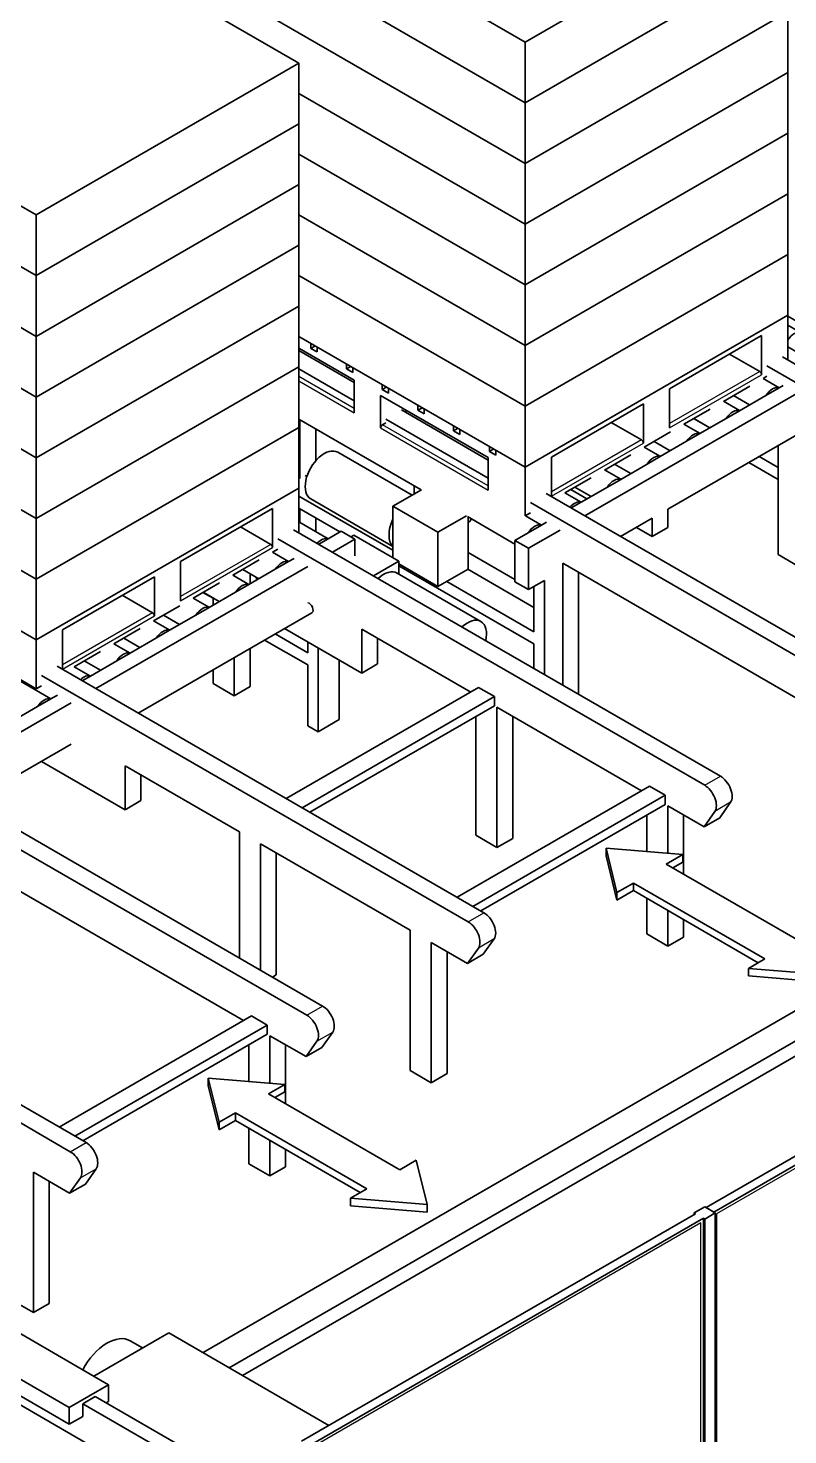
# Model space of a CAD drawing. Header units: millimetres. Extents: x 0 to 67800, y 0 to 42000.
# Drawn here: x 46807 to 48852, y 11137 to 14921 of the extents above; entities that cross this region are included whole.
import ezdxf

# ---------------------------------------------------------------- set-up
doc = ezdxf.new("R2010")
doc.units = ezdxf.units.MM
doc.header["$LTSCALE"] = 100
doc.layers.add('Visible (ISO)', color=7, linetype='Continuous', lineweight=35)
doc.layers.add('Visible Narrow (ISO)', color=7, linetype='Continuous', lineweight=25)

msp = doc.modelspace()

# ---------------------------------------------------------------- linework, layer by layer
at = {"layer": 'Visible (ISO)'}
for p, q in [((48144.52, 14883.48), (47295.99, 15373.38)), ((46687.18, 15316.63), (47535.71, 14826.73)), ((48851.63, 15291.73), (48144.52, 14883.48)), ((48144.52, 14720.18), (47295.99, 15210.08)), ((48144.52, 14720.17), (47295.99, 15210.07)), ((48851.63, 15128.43), (48144.52, 14720.18)), ((48851.63, 15128.42), (48144.52, 14720.17)), ((48144.52, 14556.87), (47295.99, 15046.77)), ((48144.52, 14556.86), (47295.99, 15046.76)), ((48851.63, 14965.12), (48144.52, 14556.87)), ((48851.63, 14965.11), (48144.52, 14556.86)), ((48851.63, 14801.81), (48851.63, 14965.11)), ((46828.6, 14418.48), (45980.07, 14908.38)), ((48144.52, 14720.18), (48144.52, 14883.48)), ((47535.71, 14826.73), (46828.6, 14418.48)), ((47535.71, 14663.43), (47535.71, 14826.73)), ((48851.63, 14801.81), (48144.52, 14393.56)), ((48851.63, 14801.8), (48144.52, 14393.56)), ((48851.63, 14801.81), (48851.63, 14801.8)), ((48851.63, 14638.5), (48851.63, 14801.8)), ((46828.6, 14255.18), (45980.07, 14745.08)), ((46828.6, 14255.18), (45980.07, 14745.07)), ((48144.52, 14393.56), (47535.71, 14745.06)), ((48144.52, 14393.56), (47535.71, 14745.06)), ((48144.52, 14556.87), (48144.52, 14720.17)), ((47535.71, 14663.43), (46828.6, 14255.18)), ((47535.71, 14663.42), (46828.6, 14255.18)), ((47535.7, 14663.43), (47535.71, 14663.42)), ((47535.71, 14500.13), (47535.71, 14663.42)), ((48851.63, 14638.5), (48144.52, 14230.26)), ((48851.63, 14638.5), (48144.52, 14230.25)), ((48851.63, 14475.2), (48851.63, 14638.5)), ((48851.63, 14638.5), (48851.63, 14638.5)), ((46828.6, 14091.88), (45980.07, 14581.77)), ((46828.6, 14091.87), (45980.07, 14581.77)), ((48144.52, 14230.26), (47535.71, 14581.76)), ((48144.52, 14230.25), (47535.71, 14581.75)), ((48144.52, 14393.56), (48144.52, 14556.86)), ((47535.71, 14500.13), (46828.6, 14091.88)), ((47535.71, 14500.12), (46828.6, 14091.87)), ((47535.7, 14500.12), (47535.71, 14500.12)), ((47535.71, 14336.82), (47535.71, 14500.12)), ((48851.63, 14475.2), (48144.52, 14066.95)), ((48851.63, 14475.19), (48144.52, 14066.94)), ((48851.63, 14311.89), (48851.63, 14475.19)), ((48851.63, 14475.19), (48851.63, 14475.19)), ((46828.6, 14255.18), (46828.6, 14418.48)), ((48144.52, 14066.95), (47535.71, 14418.45)), ((48144.52, 14066.94), (47535.71, 14418.44)), ((48144.52, 14230.26), (48144.52, 14393.56)), ((47535.71, 14336.82), (46828.6, 13928.57)), ((47535.71, 14336.81), (46828.6, 13928.56)), ((47535.7, 14336.81), (47535.71, 14336.81)), ((47535.71, 14173.51), (47535.71, 14336.81)), ((48851.63, 14311.89), (48144.52, 13903.64)), ((48851.63, 14311.88), (48144.52, 13903.63)), ((48851.63, 14311.89), (48851.63, 14311.88)), ((48851.63, 14148.58), (48851.63, 14311.88)), ((46828.6, 14091.88), (46828.6, 14255.18)), ((48144.52, 13903.64), (47535.71, 14255.14)), ((48144.52, 13903.63), (47535.71, 14255.13)), ((48144.52, 14066.95), (48144.52, 14230.25)), ((47535.71, 14173.51), (46828.6, 13765.26)), ((47535.71, 14173.5), (46828.6, 13765.25)), ((47535.7, 14173.51), (47535.71, 14173.5)), ((47535.71, 14010.2), (47535.71, 14173.5)), ((46828.6, 13928.57), (46464.86, 14138.57)), ((46828.6, 13928.56), (46464.86, 14138.56)), ((48851.63, 14148.58), (48144.52, 13740.33)), ((48851.63, 14148.58), (48851.63, 14028.56)), ((48851.63, 14146.05), (48900.35, 14117.92)), ((48879.14, 14105.68), (48851.63, 14121.56)), ((46828.6, 13928.57), (46828.6, 14091.87)), ((48144.52, 13740.33), (47535.71, 14091.83)), ((48533.43, 13950.99), (48780.92, 14093.88)), ((48780.92, 14093.88), (48780.92, 13988.55)), ((47535.71, 14059.99), (47684.9, 13973.85)), ((47684.9, 13967.32), (47535.71, 14053.46)), ((47567.53, 14059.58), (47567.53, 14073.46)), ((47579.55, 14066.52), (47567.53, 14059.58)), ((47584.5, 14049.79), (47567.53, 14059.58)), ((47584.5, 14063.67), (47584.5, 14049.79)), ((48144.52, 13903.64), (48144.52, 14066.94)), ((48775.97, 13997.12), (48694.65, 14044.07)), ((48851.63, 14063.31), (48935.12, 14015.11)), ((47535.71, 14010.2), (46828.6, 13601.95)), ((47535.71, 14010.19), (46828.6, 13601.95)), ((47535.7, 14010.2), (47535.71, 14010.19)), ((47535.71, 13846.9), (47535.71, 14010.19)), ((47535.71, 14004.47), (47684.9, 13918.33)), ((47663.69, 14004.06), (47663.69, 14017.94)), ((47675.71, 14011), (47663.69, 14004.06)), ((47680.66, 13994.26), (47663.69, 14004.06)), ((47680.66, 14008.14), (47680.66, 13994.26)), ((48795.06, 14012.23), (49688.49, 13496.41)), ((49730.92, 13520.9), (48837.49, 14036.72)), ((46828.6, 13765.26), (46464.86, 13975.26)), ((46828.6, 13765.25), (46464.86, 13975.25)), ((47684.9, 13973.85), (47684.9, 13886.49)), ((48795.06, 13984.47), (48784.79, 13978.54)), ((48785, 13978.66), (48828.49, 13953.55)), ((46828.6, 13765.26), (46828.6, 13928.56)), ((47755.62, 13845.66), (47755.62, 13933.03)), ((47755.62, 13933.03), (48045.53, 13765.65)), ((47759.86, 13948.54), (47759.86, 13962.42)), ((47771.88, 13955.48), (47759.86, 13948.54)), ((47776.83, 13938.74), (47759.86, 13948.54)), ((47776.83, 13952.62), (47776.83, 13938.74)), ((48305.39, 13609.08), (48875.32, 13938.13)), ((48533.43, 13845.66), (48533.43, 13950.99)), ((48749.05, 13957.9), (48678.16, 13916.97)), ((48705, 13932.47), (48748.49, 13907.36)), ((48792.53, 13932.79), (48721.65, 13891.87)), ((48828.28, 13953.43), (48792.53, 13932.79)), ((48838.55, 13959.36), (48828.28, 13953.43)), ((48045.53, 13759.11), (47812.18, 13893.84)), ((47826.33, 13892.2), (47820.67, 13888.94)), ((47856.02, 13893.02), (47856.02, 13906.9)), ((47868.04, 13899.96), (47856.02, 13893.02)), ((47873, 13883.22), (47856.02, 13893.02)), ((47873, 13897.1), (47873, 13883.22)), ((48144.52, 13740.33), (48144.52, 13903.63)), ((48215.23, 13767.28), (48462.72, 13910.17)), ((48462.72, 13910.17), (48462.72, 13804.84)), ((48642.41, 13896.33), (48571.53, 13855.41)), ((48678.37, 13917.09), (48721.85, 13891.99)), ((48721.65, 13891.87), (48685.9, 13871.23)), ((47535.71, 13868.79), (47865.1, 13678.62)), ((47538.53, 13709.72), (47538.53, 13867.16)), ((47769.76, 13859.54), (47760.57, 13854.24)), ((47769.76, 13869.34), (48045.53, 13710.12)), ((47952.19, 13837.5), (47952.19, 13851.38)), ((48457.77, 13813.41), (48376.46, 13860.36)), ((48571.74, 13855.53), (48615.22, 13830.42)), ((48598.06, 13870.73), (48641.55, 13845.62)), ((48598.37, 13870.9), (48641.85, 13845.8)), ((48685.9, 13871.23), (48615.02, 13830.3)), ((47535.71, 13846.9), (46828.6, 13438.65)), ((47535.71, 13846.89), (46828.6, 13438.64)), ((47535.7, 13846.89), (47535.71, 13846.89)), ((47535.71, 13683.59), (47535.71, 13846.89)), ((47580.96, 13842.67), (47580.96, 13756.92)), ((47964.21, 13844.44), (47952.19, 13837.5)), ((47969.16, 13827.7), (47952.19, 13837.5)), ((47969.16, 13841.58), (47969.16, 13827.7)), ((48535.78, 13834.77), (48464.9, 13793.85)), ((48528.84, 13627.05), (48875.32, 13827.09)), ((48615.02, 13830.3), (48579.27, 13809.66)), ((46828.6, 13601.95), (46464.86, 13811.96)), ((46828.6, 13601.95), (46464.86, 13811.95)), ((47840.49, 13664.41), (47640.19, 13780.05)), ((48048.36, 13781.98), (48048.36, 13795.86)), ((48060.38, 13788.92), (48048.36, 13781.98)), ((48065.33, 13772.18), (48048.36, 13781.98)), ((48065.33, 13786.06), (48065.33, 13772.18)), ((48465.1, 13793.97), (48508.59, 13768.86)), ((48491.74, 13809.34), (48535.22, 13784.23)), ((48579.27, 13809.66), (48508.39, 13768.74)), ((48825.47, 13798.31), (48825.47, 13504.77)), ((46828.6, 13601.95), (46828.6, 13765.25)), ((48045.53, 13765.65), (48045.53, 13678.28)), ((48144.52, 13609.32), (48144.52, 13740.33)), ((48215.23, 13661.95), (48215.23, 13767.28)), ((48429.15, 13773.21), (48358.27, 13732.28)), ((48385.1, 13747.78), (48428.59, 13722.67)), ((48472.64, 13748.1), (48401.75, 13707.18)), ((48508.39, 13768.74), (48472.64, 13748.1)), ((48825.47, 13706.78), (48746.2, 13752.54)), ((48774.49, 13768.87), (48825.47, 13739.44)), ((47557.38, 13715.16), (47552.68, 13717.88)), ((48322.52, 13711.64), (48251.64, 13670.72)), ((48358.47, 13732.4), (48401.96, 13707.29)), ((48401.75, 13707.18), (48366.01, 13686.54)), ((47535.71, 13683.59), (46828.6, 13275.34)), ((47535.71, 13683.59), (47535.71, 13563.56)), ((47535.71, 13662.36), (47788.85, 13516.21)), ((47865.5, 13678.85), (47788.85, 13634.6)), ((47846.13, 13667.67), (47846.13, 13689.57)), ((49094.52, 13153.48), (48201.09, 13669.3)), ((48251.84, 13670.84), (48295.33, 13645.73)), ((48311.05, 13654.81), (48267.56, 13679.91)), ((48278.47, 13686.21), (48321.96, 13661.11)), ((48366.01, 13686.54), (48295.12, 13645.61)), ((46828.6, 13438.65), (46464.86, 13648.65)), ((46828.6, 13438.64), (46464.86, 13648.64)), ((47217.51, 13486), (47464.99, 13628.88)), ((51258.97, 13656.36), (47277.75, 11357.8)), ((47464.99, 13628.88), (47464.99, 13523.55)), ((47646.37, 13565.81), (47535.71, 13629.7)), ((47538.53, 13591.46), (47538.53, 13628.07)), ((47788.85, 13526.8), (47567.69, 13654.48)), ((47788.85, 13599.62), (47788.85, 13634.6)), ((47788.85, 13634.6), (47909.76, 13564.79)), ((48158.67, 13644.8), (49052.1, 13128.98)), ((48295.12, 13645.61), (48268.62, 13630.31)), ((48528.84, 13627.05), (48528.84, 13578.06)), ((46828.6, 13438.65), (46828.6, 13601.95)), ((47535.71, 13593.09), (47614.67, 13547.51)), ((47580.96, 13603.57), (47580.96, 13566.97)), ((47788.85, 13527.51), (47788.85, 13599.62)), ((47986.42, 13609.04), (47909.76, 13564.79)), ((47989.04, 13607.06), (48117.3, 13533.01)), ((47991.08, 13465.58), (47991.08, 13605.88)), ((47995.05, 13593.44), (47991.08, 13591.15)), ((48158.67, 13617.04), (48145, 13609.16)), ((48145.21, 13609.27), (48188.7, 13584.17)), ((48202.15, 13591.94), (48188.49, 13584.05)), ((48401.56, 13553.56), (48486.41, 13602.55)), ((48486.41, 13553.56), (48486.41, 13602.55)), ((47348.46, 11316.97), (51258.97, 13574.71)), ((47460.04, 13532.13), (47378.73, 13579.08)), ((48670.26, 12908.53), (47521.56, 13571.73)), ((47649.9, 13567.85), (47614.46, 13547.39)), ((47686.67, 13546.62), (47649.9, 13567.85)), ((47676.42, 13552.54), (47683.49, 13556.62)), ((47804.41, 13486.81), (47683.49, 13556.62)), ((47909.76, 13564.79), (47909.76, 13418.63)), ((48152.74, 13563.41), (48117.3, 13542.95)), ((48188.49, 13584.05), (48152.74, 13563.41)), ((48154.07, 13521.72), (48238.92, 13570.71)), ((48486.41, 13553.56), (48443.98, 13578.06)), ((48528.84, 13578.06), (48486.41, 13553.56)), ((47383.82, 11296.56), (51258.97, 13533.88)), ((47479.14, 13519.47), (47464.34, 13510.93)), ((47464.55, 13511.05), (47508.04, 13485.94)), ((47479.14, 13547.23), (48627.83, 12884.03)), ((47614.46, 13547.39), (47589.09, 13532.74)), ((47625.86, 13511.51), (47686.67, 13546.62)), ((47686.67, 13546.62), (47686.67, 13501.71)), ((47788.85, 13495.79), (47788.85, 13527.51)), ((48117.3, 13437.62), (47991.08, 13510.49)), ((48117.3, 13542.95), (48117.3, 13431.9)), ((48117.3, 13542.95), (48154.07, 13521.72)), ((48154.07, 13521.72), (48154.07, 13410.67)), ((46828.6, 13275.34), (46464.86, 13485.34)), ((46989.47, 13144.09), (47559.39, 13473.14)), ((47217.51, 13380.67), (47217.51, 13486)), ((47428.59, 13490.29), (47357.71, 13449.37)), ((47507.83, 13485.82), (47472.08, 13465.18)), ((47522.62, 13494.36), (47507.83, 13485.82)), ((47736.52, 13447.62), (47804.41, 13486.81)), ((47804.41, 13452.54), (47804.41, 13486.81)), ((47909.76, 13418.63), (47804.41, 13479.46)), ((48168.21, 13264.52), (47804.41, 13474.56)), ((48245.64, 13153.68), (48245.64, 13481.91)), ((48896.18, 13106.32), (48245.64, 13481.91)), ((48882.04, 13472.12), (48825.47, 13504.77)), ((46828.6, 13275.34), (46828.6, 13438.64)), ((46899.31, 13302.28), (47146.8, 13445.17)), ((47146.8, 13445.17), (47146.8, 13339.84)), ((47357.92, 13449.49), (47401.4, 13424.38)), ((47361.76, 13447.27), (47361.76, 13451.7)), ((47384.55, 13464.86), (47428.04, 13439.75)), ((47472.08, 13465.18), (47401.2, 13424.26)), ((47404.18, 13453.52), (47404.18, 13425.98)), ((47421.86, 13436.19), (47421.86, 13443.32)), ((47800, 13455.09), (48025.56, 13324.86)), ((47991.08, 13465.58), (47909.76, 13418.63)), ((48168.21, 13362.5), (47990.37, 13465.17)), ((48154.07, 13410.67), (48196.5, 13435.17)), ((48196.5, 13435.17), (48196.5, 13182.05)), ((48288.07, 13457.42), (48288.07, 13129.19)), ((47321.96, 13428.73), (47251.08, 13387.8)), ((47277.61, 13403.12), (47305.19, 13387.2)), ((47277.92, 13403.3), (47321.4, 13378.19)), ((47365.45, 13403.62), (47294.57, 13362.7)), ((47401.2, 13424.26), (47365.45, 13403.62)), ((47933.81, 13432.51), (48168.21, 13297.18)), ((48117.3, 13431.9), (48154.07, 13410.67)), ((48168.21, 13297.18), (48168.21, 13418.84)), ((47141.85, 13348.42), (47060.53, 13395.36)), ((47215.33, 13367.16), (47144.45, 13326.24)), ((47251.28, 13387.92), (47294.77, 13362.81)), ((47294.57, 13362.7), (47258.82, 13342.06)), ((47305.19, 13387.55), (47305.19, 13368.83)), ((46464.86, 13353.89), (46828.6, 13143.88)), ((46464.86, 13349.45), (46868.24, 13116.56)), ((47103.11, 13078.48), (47570.78, 13348.49)), ((47144.65, 13326.36), (47188.14, 13301.25)), ((47171.28, 13341.73), (47214.77, 13316.63)), ((47258.82, 13342.06), (47187.93, 13301.13)), ((46899.31, 13196.96), (46899.31, 13302.28)), ((47108.7, 13305.6), (47037.82, 13264.68)), ((47187.93, 13301.13), (47152.19, 13280.49)), ((47471.51, 13291.17), (47559.39, 13240.43)), ((47704.7, 13185.93), (47496.97, 13305.87)), ((47704.7, 13304.32), (47704.7, 13185.93)), ((47998.15, 13134.9), (47704.7, 13304.32)), ((46828.6, 13143.88), (46828.6, 13275.34)), ((47038.02, 13264.79), (47081.51, 13239.69)), ((47064.65, 13280.17), (47108.14, 13255.06)), ((47152.19, 13280.49), (47081.3, 13239.57)), ((47404.18, 13252.3), (47404.18, 13149.6)), ((47559.39, 13207.77), (47443.23, 13274.84)), ((47559.39, 13240.43), (47559.39, 13269.83)), ((47587.68, 13253.5), (47587.68, 13028.14)), ((47747.13, 13210.43), (47747.13, 13279.83)), ((48168.21, 13198.38), (48168.21, 13264.52)), ((47002.07, 13244.04), (46931.18, 13203.11)), ((46958.02, 13218.61), (47001.51, 13193.5)), ((47045.55, 13218.93), (46974.67, 13178)), ((47081.3, 13239.57), (47045.55, 13218.93)), ((47361.76, 13125.1), (47361.76, 13227.81)), ((47559.39, 13044.47), (47559.39, 13207.77)), ((47644.25, 13060.8), (47644.25, 13220.84)), ((47747.13, 13210.43), (47704.7, 13185.93)), ((46842.74, 13179.81), (47991.44, 12516.61)), ((48033.86, 12541.1), (46885.17, 13204.3)), ((46931.39, 13203.23), (46974.88, 13178.12)), ((46974.67, 13178), (46952.7, 13165.32)), ((47305.19, 13195.15), (47305.19, 13157.76)), ((46842.74, 13152.05), (46828.6, 13143.88)), ((47361.76, 13125.1), (47305.19, 13157.76)), ((47404.18, 13149.6), (47361.76, 13125.1)), ((48019.37, 13147.15), (47501.76, 12848.31)), ((48019.37, 13147.15), (48061.79, 13122.65)), ((46555.02, 12893.26), (46923, 13105.71)), ((46832.29, 13095.8), (46761.41, 13054.88)), ((46868.04, 13116.44), (46832.29, 13095.8)), ((46886.23, 13126.94), (46868.04, 13116.44)), ((47544.19, 12823.82), (48061.79, 13122.65)), ((48061.79, 13098.16), (47565.4, 12811.57)), ((48061.79, 13122.65), (48061.79, 13098.16)), ((48068.86, 12716.86), (48068.86, 13094.08)), ((48457.77, 12869.54), (48068.86, 13094.08)), ((47644.25, 13060.8), (47587.68, 13028.14)), ((48012.3, 13069.58), (48012.3, 12749.52)), ((48111.29, 13069.58), (48111.29, 12741.35)), ((47587.68, 13028.14), (47559.39, 13044.47)), ((46714.83, 12874.48), (46923, 12994.67)), ((47599.42, 12290.28), (46450.72, 12953.48)), ((47068.31, 12818.51), (46843.09, 12948.54)), ((46408.29, 12928.98), (47556.99, 12265.78)), ((47375.9, 12759.31), (47068.31, 12936.9)), ((47068.31, 12936.9), (47068.31, 12818.51)), ((47110.73, 12843), (47110.73, 12912.41)), ((48478.99, 12881.79), (47961.38, 12582.95)), ((48478.99, 12881.79), (48521.41, 12857.29)), ((47110.73, 12843), (47068.31, 12818.51)), ((48003.81, 12558.46), (48521.41, 12857.29)), ((48521.41, 12832.8), (48025.02, 12546.21)), ((48521.41, 12857.29), (48521.41, 12832.8)), ((48668.42, 12796.91), (48697.51, 12838.29)), ((48471.91, 12804.22), (48471.91, 12705.77)), ((48625.99, 12772.42), (48528.48, 12828.72)), ((48528.48, 12701.11), (48528.48, 12828.72)), ((48570.91, 12804.22), (48570.91, 12645.41)), ((48655.08, 12813.8), (48625.99, 12772.42)), ((48668.42, 12796.91), (48625.99, 12772.42)), ((47375.9, 12759.31), (47375.9, 12419.32)), ((47432.47, 12386.66), (47432.47, 12726.65)), ((47835.52, 12493.95), (47432.47, 12726.65)), ((48068.86, 12716.86), (48012.3, 12749.52)), ((48111.29, 12741.35), (48068.86, 12716.86)), ((47474.89, 12702.16), (47474.89, 12373.93)), ((48391.78, 12595.74), (48362.31, 12714.81)), ((48362.31, 12694.4), (48362.31, 12714.81)), ((48362.31, 12714.81), (48568.55, 12697.8)), ((48362.31, 12694.4), (48391.78, 12575.33)), ((48568.55, 12697.8), (48524.36, 12672.29)), ((48568.55, 12677.39), (48568.55, 12697.8)), ((48524.36, 12672.29), (48877.91, 12468.16)), ((48542.04, 12662.08), (48568.55, 12677.39)), ((47386.93, 12251.29), (46750.53, 12618.71)), ((48435.97, 12621.26), (48391.78, 12595.74)), ((48789.52, 12417.13), (48435.97, 12621.26)), ((48435.97, 12600.84), (48435.97, 12621.26)), ((48391.78, 12575.33), (48435.97, 12600.84)), ((48391.78, 12575.33), (48391.78, 12595.74)), ((48435.97, 12600.84), (48771.85, 12406.93)), ((48471.91, 12580.09), (48471.91, 12484.15)), ((48528.48, 12451.49), (48528.48, 12547.43)), ((47835.52, 12493.95), (47835.52, 12116.73)), ((48570.91, 12522.94), (48570.91, 12475.99)), ((47989.6, 12404.99), (47892.09, 12461.29)), ((47892.09, 12084.07), (47892.09, 12461.29)), ((48032.02, 12429.49), (48061.11, 12470.87)), ((48471.91, 12484.15), (48528.48, 12451.49)), ((48570.91, 12475.99), (48528.48, 12451.49)), ((47934.51, 12436.8), (47934.51, 12108.57)), ((48018.69, 12446.38), (47989.6, 12404.99)), ((48032.02, 12429.49), (47989.6, 12404.99)), ((48745.33, 12391.62), (48789.52, 12417.13)), ((48745.33, 12371.21), (48745.33, 12391.62)), ((48951.57, 12374.61), (48745.33, 12391.62)), ((47474.89, 12373.93), (47464.71, 12368.05)), ((48631.51, 11747.96), (49692.17, 12360.33)), ((49713.38, 12348.08), (48652.72, 11735.71)), ((48745.33, 12371.21), (48951.57, 12354.19)), ((47408.14, 12263.54), (46890.54, 11964.7)), ((47408.14, 12263.54), (47450.57, 12239.04)), ((46932.97, 11940.2), (47450.57, 12239.04)), ((47450.57, 12239.04), (47450.57, 12214.55)), ((47450.57, 12214.55), (46954.18, 11927.96)), ((47401.07, 12185.97), (47401.07, 12087.52)), ((47555.15, 12154.17), (47457.64, 12210.46)), ((47457.64, 12082.86), (47457.64, 12210.46)), ((47500.07, 12185.97), (47500.07, 12027.16)), ((47584.24, 12195.55), (47555.15, 12154.17)), ((47597.58, 12178.66), (47626.67, 12220.04)), ((47555.15, 12154.17), (47597.58, 12178.66)), ((47835.52, 12116.73), (47892.09, 12084.07)), ((47320.93, 11977.49), (47291.47, 12096.56)), ((47291.47, 12076.15), (47291.47, 12096.56)), ((47291.47, 12096.56), (47497.71, 12079.55)), ((47291.47, 12076.15), (47320.93, 11957.08)), ((47497.71, 12079.55), (47453.52, 12054.04)), ((47497.71, 12059.14), (47497.71, 12079.55)), ((47934.51, 12108.57), (47892.09, 12084.07)), ((46963.02, 11922.85), (46724.37, 12060.64)), ((47453.52, 12054.04), (47807.07, 11849.91)), ((47471.19, 12043.83), (47497.71, 12059.14)), ((46724.37, 12011.65), (46920.59, 11898.36)), ((47365.13, 12003.01), (47320.93, 11977.49)), ((47718.68, 11798.88), (47365.13, 12003.01)), ((47365.13, 11982.59), (47365.13, 12003.01)), ((47320.93, 11957.08), (47365.13, 11982.59)), ((47320.93, 11957.08), (47320.93, 11977.49)), ((47365.13, 11982.59), (47701, 11788.68)), ((47401.07, 11961.84), (47401.07, 11865.9)), ((47457.64, 11833.24), (47457.64, 11929.18)), ((47500.07, 11904.69), (47500.07, 11857.74)), ((46961.18, 11811.24), (46990.27, 11852.62)), ((47457.64, 11833.24), (47401.07, 11865.9)), ((47500.07, 11857.74), (47457.64, 11833.24)), ((47807.07, 11849.91), (47851.26, 11875.43)), ((47851.26, 11875.43), (47880.73, 11756.36)), ((46821.24, 11465.82), (46821.24, 11843.04)), ((46918.76, 11786.74), (46821.24, 11843.04)), ((46863.67, 11818.55), (46863.67, 11490.31)), ((46947.84, 11828.12), (46918.76, 11786.74)), ((46918.76, 11786.74), (46961.18, 11811.24)), ((47674.49, 11773.37), (47718.68, 11798.88)), ((47674.49, 11752.95), (47674.49, 11773.37)), ((47880.73, 11756.36), (47674.49, 11773.37)), ((47674.49, 11752.95), (47880.73, 11735.94)), ((47880.73, 11735.94), (47880.73, 11756.36)), ((48599.69, 11733.67), (48627.97, 11750)), ((48603.22, 11731.63), (48599.69, 11733.67)), ((48599.69, 11729.59), (48599.69, 11733.67)), ((48627.97, 11750), (48656.26, 11733.67)), ((48656.26, 11733.67), (48627.97, 11717.34)), ((48631.51, 11747.96), (48652.72, 11735.71)), ((48656.26, 9862.26), (48656.26, 11733.67)), ((47542.56, 11119.26), (48603.22, 11731.63)), ((48624.44, 11719.38), (47563.78, 11107.01)), ((48627.97, 11717.34), (48624.44, 11719.38)), ((48624.44, 9923.09), (48624.44, 11719.38)), ((48627.97, 9845.93), (48627.97, 11717.34)), ((46764.68, 11498.48), (46821.24, 11465.82)), ((46863.67, 11490.31), (46821.24, 11465.82)), ((46726.14, 11443.37), (47023.83, 11271.49)), ((46983.7, 11294.66), (47185.4, 11411.11)), ((47185.4, 11411.11), (47616.74, 11162.08)), ((47082.02, 11389.63), (47115.1, 11370.52)), ((46726.14, 11320.89), (46917.76, 11210.26)), ((46726.14, 11275.98), (46917.76, 11165.35)), ((47248.87, 10949.69), (46726.14, 11251.49)), ((46917.76, 11210.26), (47023.83, 11271.49)), ((47023.83, 11271.49), (47023.83, 11226.59)), ((46917.76, 11165.35), (46917.76, 11210.26)), ((46987.77, 11239.65), (46954.18, 11220.26)), ((46954.18, 11220.26), (46954.18, 11186.37)), ((47335.84, 10999.91), (46954.18, 11220.26)), ((47369.43, 11019.3), (46987.77, 11239.65)), ((47023.83, 11226.59), (47017.12, 11222.71)), ((46954.18, 11186.37), (46917.76, 11165.35))]:
    msp.add_line(p, q, dxfattribs=at)
for centre, major_axis, start_param, end_param in [((48870.3, 14064.24), (-22.25, -38.54), 3.9269908, 4.5620913), ((48775.97, 13991.41), (3.5, -6.06), 0.7853982, 2.3561945), ((48810.41, 13917.8), (20, 34.64), 0.1013169, 1.4694794), ((48703.78, 13856.24), (20, 34.64), 0.1013169, 1.4694794), ((47760.57, 13848.52), (3.5, 6.06), 0.7853982, 2.3561945), ((48457.77, 13807.7), (3.5, -6.06), 0.7853982, 2.3561945), ((48597.14, 13794.67), (20, 34.64), 0.1013169, 1.4694794), ((47603.94, 13717.27), (36.25, 62.79), 0, 3.1415927), ((48490.51, 13733.11), (20, 34.64), 0.1013169, 1.4694794), ((48383.88, 13671.54), (20, 34.64), 0.1013169, 1.4694794), ((48277.25, 13609.98), (20, 34.64), 0.1013169, 1.2320126), ((47829.51, 13587.04), (-36.25, -62.79), 4.8428783, 6.152696), ((47987.55, 13606.43), (7.5, -12.99), 0, 0.9078007), ((48170.62, 13548.42), (20, 34.64), 0.1013169, 1.4694794), ((47596.59, 13511.76), (20, 34.64), 0.1013169, 1.201859), ((47460.04, 13526.41), (3.5, -6.06), 0.7853982, 2.3561945), ((47489.96, 13450.19), (20, 34.64), 0.1013169, 1.4694794), ((47763.75, 13392.3), (36.25, 62.79), 0, 1.0780696), ((47383.32, 13388.63), (20, 34.64), 0.1013169, 1.4694794), ((47276.69, 13327.06), (20, 34.64), 0.1013169, 1.4694794), ((47563.28, 13361.48), (7.5, -12.99), 0, 2.7316181), ((47141.85, 13342.7), (3.5, -6.06), 0.7853982, 2.3561945), ((47989.31, 13262.07), (36.25, 62.79), 5.2051157, 7.3612549), ((47170.06, 13265.5), (20, 34.64), 0.1013169, 1.4694794), ((47063.43, 13203.94), (20, 34.64), 0.1013169, 1.4694794), ((46956.8, 13142.37), (20, 34.64), 0.1013169, 1.109089), ((46850.17, 13080.81), (20, 34.64), 0.1013169, 1.4694794), ((48670.26, 12872.19), (22.25, -38.54), 0.2617994, 2.3561945), ((48627.83, 12847.7), (22.25, -38.54), 0.2617994, 2.3561945), ((48033.86, 12504.77), (22.25, -38.54), 0.2617994, 2.3561945), ((47991.44, 12480.28), (22.25, -38.54), 0.2617994, 2.3561945), ((47556.99, 12229.45), (22.25, -38.54), 0.2617994, 2.3561945), ((47599.42, 12253.94), (22.25, -38.54), 0.2617994, 2.3561945), ((46963.02, 11886.52), (22.25, -38.54), 0.2617994, 2.3561945), ((46920.59, 11862.02), (22.25, -38.54), 0.2617994, 2.3561945), ((47019.52, 11281.37), (62.5, 108.25), 0, 1.6220133)]:
    msp.add_ellipse(centre, major_axis=major_axis, ratio=0.5773503, start_param=start_param, end_param=end_param, dxfattribs=at)
at = {"layer": 'Visible Narrow (ISO)'}
for p, q in [((47684.9, 13897.92), (47535.71, 13984.06)), ((47535.71, 13972.63), (47684.9, 13886.49)), ((48775.97, 13997.12), (48533.43, 13857.09)), ((48533.43, 13845.66), (48780.92, 13988.55)), ((48045.53, 13689.71), (47760.57, 13854.24)), ((47755.62, 13845.66), (48045.53, 13678.28)), ((48457.77, 13813.41), (48215.23, 13673.38)), ((48215.23, 13661.95), (48462.72, 13804.84)), ((47460.04, 13532.13), (47217.51, 13392.1)), ((47217.51, 13380.67), (47464.99, 13523.55)), ((47141.85, 13348.42), (46899.31, 13208.39)), ((46899.31, 13196.96), (47146.8, 13339.84)), ((48627.83, 12884.03), (48670.26, 12908.53)), ((48697.51, 12838.29), (48655.08, 12813.8)), ((47991.44, 12516.61), (48033.86, 12541.1)), ((48061.11, 12470.87), (48018.69, 12446.38)), ((49706.31, 12335.84), (48659.79, 11731.63)), ((47556.99, 12265.78), (47599.42, 12290.28)), ((47584.24, 12195.55), (47626.67, 12220.04)), ((46920.59, 11898.36), (46963.02, 11922.85)), ((46947.84, 11828.12), (46990.27, 11852.62)), ((48617.37, 11707.14), (47570.85, 11102.93)), ((48617.37, 9927.17), (48617.37, 11707.14)), ((48659.79, 11731.63), (48659.79, 9951.67))]:
    msp.add_line(p, q, dxfattribs=at)

doc.saveas('drawing.dxf')
